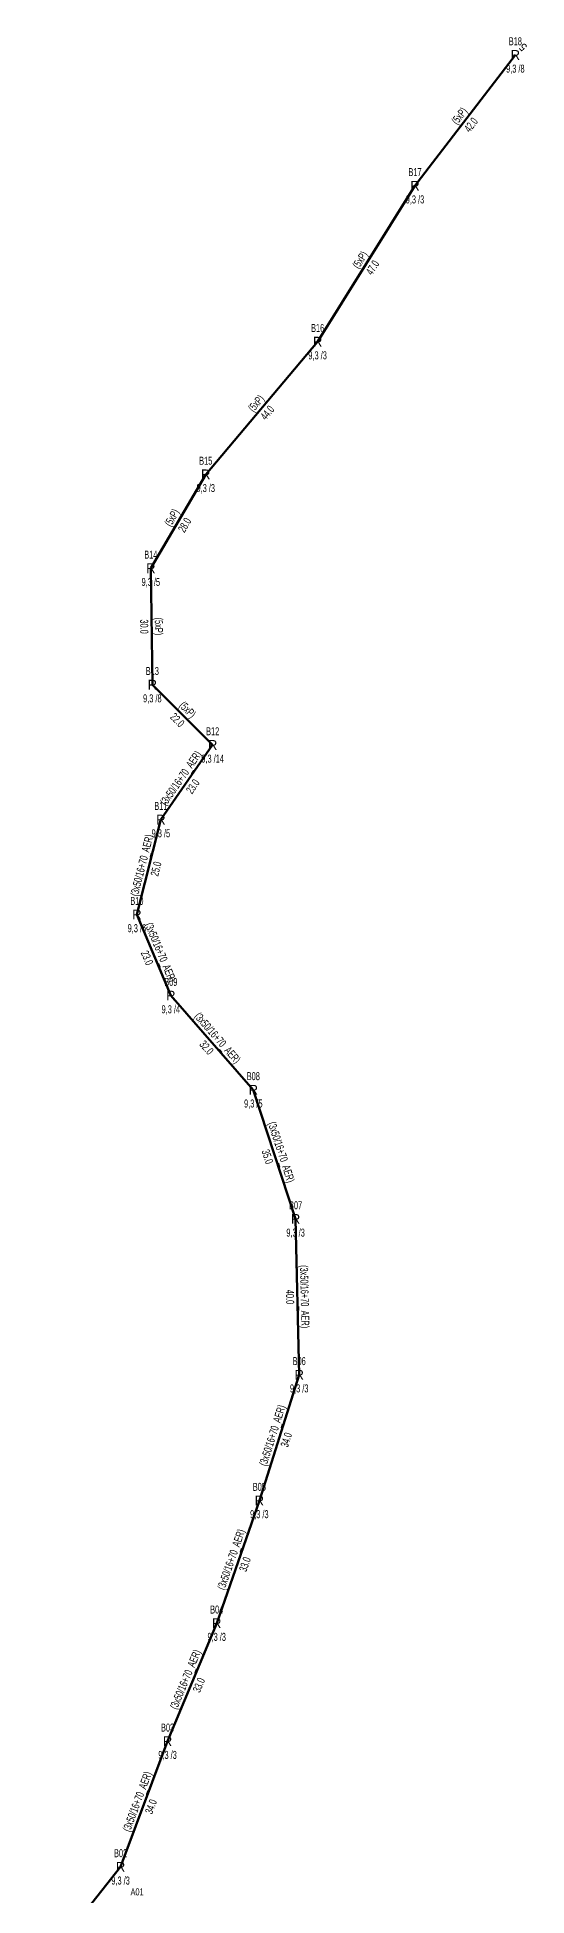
# Model space of a CAD drawing. Header units: millimetres. Extents: x 533588 to 538589, y 4082985 to 4086946.
# Drawn here: x 535294.4 to 535419.9, y 4086397.8 to 4086873.9 of the extents above; entities that cross this region are included whole.
import ezdxf
from ezdxf.enums import TextEntityAlignment as Align

# ---------------------------------------------------------------- set-up
doc = ezdxf.new("R2010")
doc.units = ezdxf.units.MM
for name, color, linetype, lineweight in [('DIREK_AG_MEVCUT', 120, 'Continuous', 25), ('HAT_AG_HAVAI_BYSK', 3, 'Continuous', 50), ('HAT_AG_HAVAI_MEVCUT', 126, 'Continuous', 50), ('TRAFO_YENI', 5, 'Continuous', 30)]:
    doc.layers.add(name, color=color, linetype=linetype, lineweight=lineweight)
doc.styles.add('Direk', font='B_CAD')
doc.styles.get("Standard").update_dxf_attribs({"font": 'Arial'})

msp = doc.modelspace()

# ---------------------------------------------------------------- linework, layer by layer
at = {"layer": 'HAT_AG_HAVAI_BYSK'}
msp.add_line((535315.771102, 4086405.253998), (535294.376977, 4086378.237057), dxfattribs=at)
at = {"layer": 'HAT_AG_HAVAI_MEVCUT'}
for p, q in [((535416.981992, 4086869.33007), (535391.252583, 4086835.829899)), ((535391.252583, 4086835.829899), (535366.289796, 4086795.892799)), ((535366.289796, 4086795.892799), (535337.605505, 4086761.906189)), ((535337.605505, 4086761.906189), (535323.523969, 4086737.8463)), ((535323.523969, 4086737.8463), (535323.912831, 4086708.043143)), ((535323.912831, 4086708.043143), (535339.380588, 4086692.603758)), ((535339.380588, 4086692.603758), (535326.101546, 4086673.479293)), ((535326.101546, 4086673.479293), (535319.955028, 4086649.171159)), ((535319.955028, 4086649.171159), (535328.648722, 4086628.410201)), ((535328.648722, 4086628.410201), (535349.804561, 4086604.275318)), ((535349.804561, 4086604.275318), (535360.64226, 4086571.204719)), ((535360.64226, 4086571.204719), (535361.569147, 4086531.302283)), ((535361.569147, 4086531.302283), (535351.345716, 4086499.091258)), ((535351.345716, 4086499.091258), (535340.417216, 4086467.667956)), ((535340.417216, 4086467.667956), (535327.817484, 4086437.431018)), ((535327.817484, 4086437.431018), (535315.771102, 4086405.253998))]:
    msp.add_line(p, q, dxfattribs=at)

# ---------------------------------------------------------------- texts
at = {"layer": 'DIREK_AG_MEVCUT', "width": 0.53}
for s, p in [('B18', (535416.981992, 4086872.83007)), ('9,3 /8', (535416.981992, 4086865.83007)), ('B17', (535391.252583, 4086839.329899)), ('9,3 /3', (535391.252583, 4086832.329899)), ('B16', (535366.289796, 4086799.392799)), ('9,3 /3', (535366.289796, 4086792.392799)), ('B15', (535337.605505, 4086765.406189)), ('9,3 /3', (535337.605505, 4086758.406189)), ('B14', (535323.523969, 4086741.3463)), ('9,3 /5', (535323.523969, 4086734.3463)), ('B13', (535323.912831, 4086711.543143)), ('9,3 /8', (535323.912831, 4086704.543143)), ('B12', (535339.380588, 4086696.103758)), ('9,3 /14', (535339.380588, 4086689.103758)), ('B11', (535326.101546, 4086676.979293)), ('9,3 /5', (535326.101546, 4086669.979293)), ('B10', (535319.955028, 4086652.671159)), ('9,3 /6', (535319.955028, 4086645.671159)), ('B09', (535328.648722, 4086631.910201)), ('9,3 /4', (535328.648722, 4086624.910201)), ('B08', (535349.804561, 4086607.775318)), ('9,3 /5', (535349.804561, 4086600.775318)), ('B07', (535360.64226, 4086574.704719)), ('9,3 /3', (535360.64226, 4086567.704719)), ('B06', (535361.569147, 4086534.802283)), ('9,3 /3', (535361.569147, 4086527.802283)), ('B05', (535351.345716, 4086502.591258)), ('9,3 /3', (535351.345716, 4086495.591258)), ('B04', (535340.417216, 4086471.167956)), ('9,3 /3', (535340.417216, 4086464.167956)), ('B03', (535327.817484, 4086440.931018)), ('9,3 /3', (535327.817484, 4086433.931018)), ('B02', (535315.771102, 4086408.753998)), ('9,3 /3', (535315.771102, 4086401.753998))]:
    msp.add_text(s, height=2.05, dxfattribs=at).set_placement(p, align=Align.MIDDLE_CENTER)
at = {"layer": 'DIREK_AG_MEVCUT', "style": 'Direk'}
for p in [(535416.981992, 4086869.33007), (535391.252583, 4086835.829899), (535366.289796, 4086795.892799), (535337.605505, 4086761.906189), (535323.523969, 4086737.8463), (535323.912831, 4086708.043143), (535339.380588, 4086692.603758), (535326.101546, 4086673.479293), (535319.955028, 4086649.171159), (535328.648722, 4086628.410201), (535349.804561, 4086604.275318), (535360.64226, 4086571.204719), (535361.569147, 4086531.302283), (535351.345716, 4086499.091258), (535340.417216, 4086467.667956), (535327.817484, 4086437.431018), (535315.771102, 4086405.253998)]:
    msp.add_text('R', height=2.5, dxfattribs=at).set_placement(p, align=Align.MIDDLE_CENTER)
at = {"layer": 'DIREK_AG_MEVCUT', "color": 32, "style": 'Direk'}
msp.add_text('5', height=2, rotation=495.000001, dxfattribs=at).set_placement((535418.961891, 4086871.309969), align=Align.MIDDLE_CENTER)
at = {"layer": 'HAT_AG_HAVAI_MEVCUT', "lineweight": 30, "width": 0.53}
for s, rotation, p in [('(5xP)', 412.474363, (535403.443169, 4086853.097733, 267695.626292)), ('(5xP)', 417.992451, (535378.050408, 4086816.311875, 267683.144898)), ('(5xP)', 409.836036, (535351.298079, 4086779.447724, 267668.802752)), ('(5xP)', 419.660832, (535329.831144, 4086750.305595, 267661.761984)), ('(5xP)', 270.747536, (535324.568328, 4086722.955811, 267661.956416)), ('(5xP)', 315.052595, (535332.247198, 4086700.925043, 267669.690294)), ('(3x50/16+70_AER)', 415.225883, (535332.042871, 4086683.526317, 267663.050773)), ('(3x50/16+70_AER)', 435.809713, (535322.204223, 4086661.533598, 267659.977514)), ('(3x50/16+70_AER)', 292.721599, (535325.085908, 4086639.118996, 267664.324361)), ('(3x50/16+70_AER)', 311.236732, (535339.865835, 4086616.903056, 267674.902281)), ('(3x50/16+70_AER)', 288.144695, (535356.031143, 4086588.004724, 267680.32113)), ('(3x50/16+70_AER)', 271.330675, (535361.955474, 4086551.27324, 267680.784574)), ('(3x50/16+70_AER)', 432.391125, (535355.64726, 4086515.45391, 267675.672858)), ('(3x50/16+70_AER)', 430.823177, (535345.078633, 4086483.658819, 267670.208608)), ('(3x50/16+70_AER)', 427.378508, (535333.332744, 4086452.876433, 267663.908742)), ('(3x50/16+70_AER)', 429.475186, (535320.998251, 4086421.640529, 267657.885551))]:
    msp.add_text(s, height=2.05, rotation=rotation, dxfattribs=at).set_placement(p, align=Align.CENTER)
for s, rotation, p in [('42.0', 412.474363, (535404.791406, 4086852.062236, 267695.626292)), ('47.0', 417.992451, (535379.491971, 4086815.410823, 267683.144898)), ('44.0', 409.836036, (535352.597222, 4086778.351263, 267668.802752)), ('28.0', 419.660832, (535331.29833, 4086749.446894, 267661.761984)), ('30.0', 270.747536, (535322.868472, 4086722.933632, 267661.956416)), ('22.0', 315.052595, (535331.046221, 4086699.721858, 267669.690294)), ('23.0', 415.225883, (535333.439263, 4086682.556734, 267663.050773)), ('25.0', 435.809713, (535323.852351, 4086661.116854, 267659.977514)), ('23.0', 292.721599, (535323.517841, 4086638.462365, 267664.324361)), ('32.0', 311.236732, (535338.587448, 4086615.782464, 267674.902281)), ('35.0', 288.144695, (535354.415678, 4086587.475313, 267680.32113)), ('40.0', 271.330675, (535360.255933, 4086551.233762, 267680.784574)), ('34.0', 432.391125, (535357.267604, 4086514.939631, 267675.672858)), ('33.0', 430.823177, (535346.684299, 4086483.100395, 267670.208608)), ('33.0', 427.378508, (535334.901956, 4086452.222542, 267663.908742)), ('34.0', 429.475186, (535322.590335, 4086421.044487, 267657.885551))]:
    msp.add_text(s, height=2.05, rotation=rotation, dxfattribs=at).set_placement(p, align=Align.TOP_CENTER)
at = {"layer": 'TRAFO_YENI', "width": 0.6}
msp.add_text('A01', height=1.8, dxfattribs=at).set_placement((535320.003184, 4086397.945849), align=Align.CENTER)

doc.saveas('drawing.dxf')
